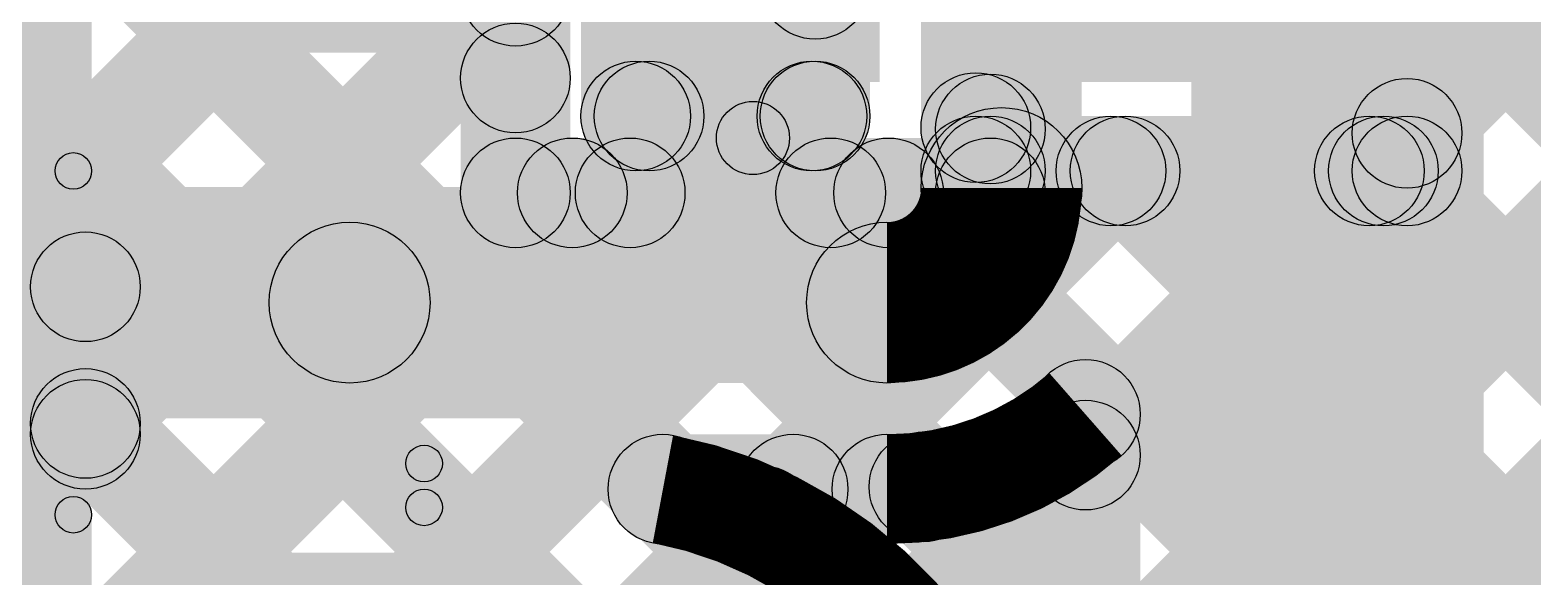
# Model space of a CAD drawing. Header units: millimetres. Extents: x 0 to 210, y 0 to 213.
# Drawn here: x 1.0511 to 1.2567, y 2.4315 to 2.5063 of the extents above; entities that cross this region are included whole.
import ezdxf

# ---------------------------------------------------------------- set-up
doc = ezdxf.new("R2010")
doc.units = ezdxf.units.MM
doc.header["$MEASUREMENT"] = 0
for name, color, linetype in [('BottomLayer', 5, 'Continuous'), ('BottomPaste', 16, 'Continuous'), ('BottomSolder', 6, 'Continuous'), ('TopLayer', 1, 'Continuous'), ('TopOverlay', 2, 'Continuous'), ('TopPaste', 8, 'Continuous'), ('TopSolder', 216, 'Continuous')]:
    doc.layers.add(name, color=color, linetype=linetype)

# ---------------------------------------------------------------- blocks, each defined once
blk = doc.blocks.new('RES_0603_57')
at = {"layer": 'TopLayer'}
for points in [[(-0.015, 0.0175), (-0.015, -0.0175), (-0.045, -0.0175), (-0.045, 0.0175)], [(0.045, 0.0175), (0.045, -0.0175), (0.015, -0.0175), (0.015, 0.0175)]]:
    blk.add_hatch(color=1, dxfattribs=at).paths.add_polyline_path(points)
at = {"layer": 'TopOverlay'}
h = blk.add_hatch(color=2, dxfattribs=at)
edge = h.paths.add_edge_path()
edge.add_arc((-0.049, 0.021), 0.0025, 0, 360)
h = blk.add_hatch(color=2, dxfattribs=at)
edge = h.paths.add_edge_path()
edge.add_arc((-0.049, 0.021), 0.0025, 0, 360)
for points in [[(-0.049, 0.0185), (-0.049, 0.0235), (0.049, 0.0235), (0.049, 0.0185)], [(-0.0465, -0.021), (-0.0515, -0.021), (-0.0515, 0.021), (-0.0465, 0.021)], [(0.0515, -0.021), (0.0465, -0.021), (0.0465, 0.021), (0.0515, 0.021)], [(-0.049, -0.0235), (-0.049, -0.0185), (0.049, -0.0185), (0.049, -0.0235)]]:
    blk.add_hatch(color=2, dxfattribs=at).paths.add_polyline_path(points)
h = blk.add_hatch(color=2, dxfattribs=at)
edge = h.paths.add_edge_path()
edge.add_arc((0.049, 0.021), 0.0025, 0, 360)
h = blk.add_hatch(color=2, dxfattribs=at)
edge = h.paths.add_edge_path()
edge.add_arc((0.049, 0.021), 0.0025, 0, 360)
h = blk.add_hatch(color=2, dxfattribs=at)
edge = h.paths.add_edge_path()
edge.add_arc((-0.049, -0.021), 0.0025, 0, 360)
h = blk.add_hatch(color=2, dxfattribs=at)
edge = h.paths.add_edge_path()
edge.add_arc((-0.049, -0.021), 0.0025, 0, 360)
h = blk.add_hatch(color=2, dxfattribs=at)
edge = h.paths.add_edge_path()
edge.add_arc((0.049, -0.021), 0.0025, 0, 360)
h = blk.add_hatch(color=2, dxfattribs=at)
edge = h.paths.add_edge_path()
edge.add_arc((0.049, -0.021), 0.0025, 0, 360)
at = {"layer": 'TopPaste'}
for points in [[(-0.015, 0.0175), (-0.015, -0.0175), (-0.045, -0.0175), (-0.045, 0.0175)], [(0.045, 0.0175), (0.045, -0.0175), (0.015, -0.0175), (0.015, 0.0175)]]:
    blk.add_hatch(color=8, dxfattribs=at).paths.add_polyline_path(points)
at = {"layer": 'TopSolder'}
for points in [[(-0.011, 0.0215), (-0.011, -0.0215), (-0.049, -0.0215), (-0.049, 0.0215)], [(0.049, 0.0215), (0.049, -0.0215), (0.011, -0.0215), (0.011, 0.0215)]]:
    blk.add_hatch(color=216, dxfattribs=at).paths.add_polyline_path(points)
at = {"layer": 'TopOverlay'}
for centre in [(-0.049, 0.021), (-0.049, 0.021), (0.049, 0.021), (0.049, 0.021), (-0.049, -0.021), (-0.049, -0.021), (0.049, -0.021), (0.049, -0.021)]:
    blk.add_circle(centre, 0.0025, dxfattribs=at)
blk = doc.blocks.new('RES_0603_58')
at = {"layer": 'TopLayer'}
for points in [[(-0.015, 0.0175), (-0.015, -0.0175), (-0.045, -0.0175), (-0.045, 0.0175)], [(0.045, 0.0175), (0.045, -0.0175), (0.015, -0.0175), (0.015, 0.0175)]]:
    blk.add_hatch(color=1, dxfattribs=at).paths.add_polyline_path(points)
at = {"layer": 'TopOverlay'}
h = blk.add_hatch(color=2, dxfattribs=at)
edge = h.paths.add_edge_path()
edge.add_arc((-0.049, 0.021), 0.0025, 0, 360)
h = blk.add_hatch(color=2, dxfattribs=at)
edge = h.paths.add_edge_path()
edge.add_arc((-0.049, 0.021), 0.0025, 0, 360)
for points in [[(-0.049, 0.0185), (-0.049, 0.0235), (0.049, 0.0235), (0.049, 0.0185)], [(-0.0465, -0.021), (-0.0515, -0.021), (-0.0515, 0.021), (-0.0465, 0.021)], [(0.0515, -0.021), (0.0465, -0.021), (0.0465, 0.021), (0.0515, 0.021)], [(-0.049, -0.0235), (-0.049, -0.0185), (0.049, -0.0185), (0.049, -0.0235)]]:
    blk.add_hatch(color=2, dxfattribs=at).paths.add_polyline_path(points)
h = blk.add_hatch(color=2, dxfattribs=at)
edge = h.paths.add_edge_path()
edge.add_arc((0.049, 0.021), 0.0025, 0, 360)
h = blk.add_hatch(color=2, dxfattribs=at)
edge = h.paths.add_edge_path()
edge.add_arc((0.049, 0.021), 0.0025, 0, 360)
h = blk.add_hatch(color=2, dxfattribs=at)
edge = h.paths.add_edge_path()
edge.add_arc((-0.049, -0.021), 0.0025, 0, 360)
h = blk.add_hatch(color=2, dxfattribs=at)
edge = h.paths.add_edge_path()
edge.add_arc((-0.049, -0.021), 0.0025, 0, 360)
h = blk.add_hatch(color=2, dxfattribs=at)
edge = h.paths.add_edge_path()
edge.add_arc((0.049, -0.021), 0.0025, 0, 360)
h = blk.add_hatch(color=2, dxfattribs=at)
edge = h.paths.add_edge_path()
edge.add_arc((0.049, -0.021), 0.0025, 0, 360)
at = {"layer": 'TopPaste'}
for points in [[(-0.015, 0.0175), (-0.015, -0.0175), (-0.045, -0.0175), (-0.045, 0.0175)], [(0.045, 0.0175), (0.045, -0.0175), (0.015, -0.0175), (0.015, 0.0175)]]:
    blk.add_hatch(color=8, dxfattribs=at).paths.add_polyline_path(points)
at = {"layer": 'TopSolder'}
for points in [[(-0.011, 0.0215), (-0.011, -0.0215), (-0.049, -0.0215), (-0.049, 0.0215)], [(0.049, 0.0215), (0.049, -0.0215), (0.011, -0.0215), (0.011, 0.0215)]]:
    blk.add_hatch(color=216, dxfattribs=at).paths.add_polyline_path(points)
at = {"layer": 'TopOverlay'}
for centre in [(-0.049, 0.021), (-0.049, 0.021), (0.049, 0.021), (0.049, 0.021), (-0.049, -0.021), (-0.049, -0.021), (0.049, -0.021), (0.049, -0.021)]:
    blk.add_circle(centre, 0.0025, dxfattribs=at)
blk = doc.blocks.new('CAP_0603_B_75')
at = {"layer": 'BottomLayer'}
for points in [[(-0.045, -0.0175), (-0.045, 0.0175), (-0.015, 0.0175), (-0.015, -0.0175)], [(0.015, -0.0175), (0.015, 0.0175), (0.045, 0.0175), (0.045, -0.0175)]]:
    blk.add_hatch(color=5, dxfattribs=at).paths.add_polyline_path(points)
at = {"layer": 'BottomPaste'}
for points in [[(-0.045, -0.0175), (-0.045, 0.0175), (-0.015, 0.0175), (-0.015, -0.0175)], [(0.015, -0.0175), (0.015, 0.0175), (0.045, 0.0175), (0.045, -0.0175)]]:
    blk.add_hatch(color=16, dxfattribs=at).paths.add_polyline_path(points)
at = {"layer": 'BottomSolder'}
for points in [[(-0.04736, -0.01986), (-0.04736, 0.01986), (-0.01264, 0.01986), (-0.01264, -0.01986)], [(0.01264, -0.01986), (0.01264, 0.01986), (0.04736, 0.01986), (0.04736, -0.01986)]]:
    blk.add_hatch(color=6, dxfattribs=at).paths.add_polyline_path(points)
blk = doc.blocks.new('HX711_77')
at = {"layer": 'TopLayer'}
blk.add_hatch(color=1, dxfattribs=at).paths.add_polyline_path([(-0.13484, -0.06319), (-0.09154, -0.06319), (-0.09154, -0.08681), (-0.13484, -0.08681)])
at = {"layer": 'TopOverlay'}
h = blk.add_hatch(color=2, dxfattribs=at)
edge = h.paths.add_edge_path()
edge.add_arc((-0.103, -0.097), 0.0025, 0, 360)
blk.add_hatch(color=2, dxfattribs=at).paths.add_polyline_path([(-0.1005, -0.103), (-0.1055, -0.103), (-0.1055, -0.097), (-0.1005, -0.097)])
h = blk.add_hatch(color=2, dxfattribs=at)
edge = h.paths.add_edge_path()
edge.add_arc((-0.103, -0.103), 0.0025, 0, 360)
at = {"layer": 'TopPaste'}
blk.add_hatch(color=8, dxfattribs=at).paths.add_polyline_path([(-0.13484, -0.06319), (-0.09154, -0.06319), (-0.09154, -0.08681), (-0.13484, -0.08681)])
at = {"layer": 'TopSolder'}
for points in [[(-0.13884, -0.00919), (-0.08754, -0.00919), (-0.08754, -0.04081), (-0.13884, -0.04081)], [(-0.13884, -0.05919), (-0.08754, -0.05919), (-0.08754, -0.09081), (-0.13884, -0.09081)], [(-0.13884, -0.10919), (-0.08754, -0.10919), (-0.08754, -0.14081), (-0.13884, -0.14081)]]:
    blk.add_hatch(color=216, dxfattribs=at).paths.add_polyline_path(points)
at = {"layer": 'TopOverlay'}
for centre in [(-0.103, -0.097), (-0.103, -0.103)]:
    blk.add_circle(centre, 0.0025, dxfattribs=at)

msp = doc.modelspace()

# ---------------------------------------------------------------- hatches: boundary and pattern name
at = {"layer": 'BottomLayer'}
for points in [[(0.87647, 2.73013), (0.88708, 2.74073), (1.1228, 2.50501), (1.1122, 2.4944)], [(0.87647, 2.69477), (0.88708, 2.70538), (1.22765, 2.3648), (1.21705, 2.3542)], [(1.03244, 2.48662), (1.02183, 2.49722), (1.17241, 2.6478), (1.18302, 2.6372)], [(1.02823, 2.44706), (1.01763, 2.45766), (1.1122, 2.55223), (1.1228, 2.54163)], [(1.125, 2.484), (1.11, 2.484), (1.11, 2.554), (1.125, 2.554)], [(1.247, 2.487), (1.232, 2.487), (1.232, 2.551), (1.247, 2.551)], [(1.2448, 2.48685), (1.2342, 2.49746), (1.2752, 2.53846), (1.2858, 2.52785)], [(1.2342, 2.51382), (1.2448, 2.52443), (1.2858, 2.48343), (1.2752, 2.47282)], [(1.02428, 2.51161), (1.03489, 2.52221), (1.1923, 2.3648), (1.18169, 2.3542)], [(1.155, 2.4915), (1.145, 2.4915), (1.145, 2.519), (1.155, 2.519)], [(1.0348, 2.41827), (1.0242, 2.42888), (1.1122, 2.51688), (1.1228, 2.50627)], [(1.14751, 2.3542), (1.1369, 2.3648), (1.2752, 2.5031), (1.2858, 2.49249)], [(1.23965, 2.4817), (1.22904, 2.4923), (1.2342, 2.49746), (1.2448, 2.48685)], [(1.01846, 2.48207), (1.02907, 2.49267), (1.15694, 2.3648), (1.14634, 2.3542)], [(1.188, 2.487), (1.173, 2.487), (1.173, 2.49292), (1.188, 2.49292)], [(1.19, 2.487), (1.175, 2.487), (1.175, 2.49273), (1.19, 2.49273)], [(1.1825, 2.4795), (1.1825, 2.4945), (1.2395, 2.4945), (1.2395, 2.4795)], [(1.07679, 2.3542), (1.06619, 2.3648), (1.19369, 2.4923), (1.20429, 2.4817)], [(1.11215, 2.3542), (1.10154, 2.3648), (1.22904, 2.4923), (1.23965, 2.4817)], [(1.1175, 2.4765), (1.1175, 2.4915), (1.1825, 2.4915), (1.1825, 2.4765)], [(1.19561, 2.4817), (1.20622, 2.4923), (1.2858, 2.41272), (1.2752, 2.40211)], [(1.23097, 2.4817), (1.24157, 2.4923), (1.2858, 2.44807), (1.2752, 2.43747)], [(1.0348, 2.38292), (1.0242, 2.39352), (1.11998, 2.4893), (1.13058, 2.4787)], [(1.04144, 2.3542), (1.03083, 2.3648), (1.15533, 2.4893), (1.16594, 2.4787)], [(1.1279, 2.4787), (1.13851, 2.4893), (1.25995, 2.36786), (1.24934, 2.35726)], [(1.16326, 2.4787), (1.17386, 2.4893), (1.27925, 2.38392), (1.26864, 2.37331)], [(1.18286, 2.3542), (1.17225, 2.3648), (1.2752, 2.46775), (1.2858, 2.45714)], [(1.01713, 2.44804), (1.02774, 2.45865), (1.12159, 2.3648), (1.11098, 2.3542)]]:
    msp.add_hatch(color=5, dxfattribs=at).paths.add_polyline_path(points)
h = msp.add_hatch(color=5, dxfattribs=at)
edge = h.paths.add_edge_path()
edge.add_arc((1.1175, 2.51157), 0.0075, 0, 360)
h = msp.add_hatch(color=5, dxfattribs=at)
edge = h.paths.add_edge_path()
edge.add_arc((1.1175, 2.4997), 0.0075, 0, 360)
h = msp.add_hatch(color=5, dxfattribs=at)
edge = h.paths.add_edge_path()
edge.add_arc((1.1805, 2.49292), 0.0075, 0, 360)
h = msp.add_hatch(color=5, dxfattribs=at)
edge = h.paths.add_edge_path()
edge.add_arc((1.1825, 2.49273), 0.0075, 0, 360)
h = msp.add_hatch(color=5, dxfattribs=at)
edge = h.paths.add_edge_path()
edge.add_arc((1.2395, 2.49215), 0.0075, 0, 360)
h = msp.add_hatch(color=5, dxfattribs=at)
edge = h.paths.add_edge_path()
edge.add_arc((1.2395, 2.49215), 0.0075, 0, 360)
h = msp.add_hatch(color=5, dxfattribs=at)
edge = h.paths.add_edge_path()
edge.add_arc((1.15, 2.4915), 0.005, 0, 360)
h = msp.add_hatch(color=5, dxfattribs=at)
edge = h.paths.add_edge_path()
edge.add_arc((1.1805, 2.487), 0.0075, 0, 360)
h = msp.add_hatch(color=5, dxfattribs=at)
edge = h.paths.add_edge_path()
edge.add_arc((1.1825, 2.487), 0.0075, 0, 360)
h = msp.add_hatch(color=5, dxfattribs=at)
edge = h.paths.add_edge_path()
edge.add_arc((1.1825, 2.487), 0.0075, 0, 360)
h = msp.add_hatch(color=5, dxfattribs=at)
edge = h.paths.add_edge_path()
edge.add_arc((1.19899, 2.487), 0.0075, 0, 360)
h = msp.add_hatch(color=5, dxfattribs=at)
edge = h.paths.add_edge_path()
edge.add_arc((1.20092, 2.487), 0.0075, 0, 360)
h = msp.add_hatch(color=5, dxfattribs=at)
edge = h.paths.add_edge_path()
edge.add_arc((1.23435, 2.487), 0.0075, 0, 360)
h = msp.add_hatch(color=5, dxfattribs=at)
edge = h.paths.add_edge_path()
edge.add_arc((1.23435, 2.487), 0.0075, 0, 360)
h = msp.add_hatch(color=5, dxfattribs=at)
edge = h.paths.add_edge_path()
edge.add_arc((1.23627, 2.487), 0.0075, 0, 360)
h = msp.add_hatch(color=5, dxfattribs=at)
edge = h.paths.add_edge_path()
edge.add_arc((1.2395, 2.487), 0.0075, 0, 360)
h = msp.add_hatch(color=5, dxfattribs=at)
edge = h.paths.add_edge_path()
edge.add_arc((1.2395, 2.487), 0.0075, 0, 360)
h = msp.add_hatch(color=5, dxfattribs=at)
edge = h.paths.add_edge_path()
edge.add_arc((1.1175, 2.484), 0.0075, 0, 360)
h = msp.add_hatch(color=5, dxfattribs=at)
edge = h.paths.add_edge_path()
edge.add_arc((1.1175, 2.484), 0.0075, 0, 360)
h = msp.add_hatch(color=5, dxfattribs=at)
edge = h.paths.add_edge_path()
edge.add_arc((1.12528, 2.484), 0.0075, 0, 360)
h = msp.add_hatch(color=5, dxfattribs=at)
edge = h.paths.add_edge_path()
edge.add_arc((1.1332, 2.484), 0.0075, 0, 360)
h = msp.add_hatch(color=5, dxfattribs=at)
edge = h.paths.add_edge_path()
edge.add_arc((1.16064, 2.484), 0.0075, 0, 360)
h = msp.add_hatch(color=5, dxfattribs=at)
edge = h.paths.add_edge_path()
edge.add_arc((1.16856, 2.484), 0.0075, 0, 360)
h = msp.add_hatch(color=5, dxfattribs=at)
edge = h.paths.add_edge_path()
edge.add_arc((1.1825, 2.484), 0.0075, 0, 360)
at = {"layer": 'TopLayer'}
for points in [[(1.25, 2.0884), (1.21, 2.0884), (1.21, 2.626), (1.25, 2.626)], [(1.022, 2.48566), (1.058, 2.48566), (1.058, 2.58), (1.022, 2.58)], [(1.14146, 2.4945), (1.12646, 2.4945), (1.12646, 2.53315), (1.14146, 2.53315)], [(1.12866, 2.51329), (1.13927, 2.5239), (1.16336, 2.4998), (1.15276, 2.4892)], [(1.14108, 2.4892), (1.13048, 2.4998), (1.1525, 2.52183), (1.16311, 2.51122)], [(1.195, 2.48466), (1.173, 2.48466), (1.173, 2.519), (1.195, 2.519)], [(1.166, 2.4945), (1.151, 2.4945), (1.151, 2.51252), (1.166, 2.51252)], [(1.13396, 2.487), (1.13396, 2.502), (1.1585, 2.502), (1.1585, 2.487)], [(1.0075, 2.46366), (1.0075, 2.47866), (1.05866, 2.47866), (1.05866, 2.46366)], [(1.09481, 2.458), (1.09481, 2.48), (1.16834, 2.48), (1.16834, 2.458)], [(1.03468, 2.46585), (1.04529, 2.47646), (1.06396, 2.45778), (1.05335, 2.44718)], [(1.06616, 2.451), (1.05116, 2.451), (1.05116, 2.47116), (1.06616, 2.47116)], [(1.0085, 2.4435), (1.0085, 2.4585), (1.05866, 2.4585), (1.05866, 2.4435)], [(1.17647, 2.41852), (1.16586, 2.42912), (1.1902, 2.45346), (1.2008, 2.44285)], [(1.203, 2.0884), (1.188, 2.0884), (1.188, 2.45373), (1.203, 2.45373)], [(1.13768, 2.436), (1.13768, 2.451), (1.16834, 2.451), (1.16834, 2.436)], [(1.15647, 2.43387), (1.14586, 2.44448), (1.15019, 2.4488), (1.16079, 2.4382)], [(1.16809, 2.43851), (1.1787, 2.44911), (1.2008, 2.42701), (1.1902, 2.4164)]]:
    msp.add_hatch(color=1, dxfattribs=at).paths.add_polyline_path(points)
h = msp.add_hatch(color=1, dxfattribs=at)
edge = h.paths.add_edge_path()
edge.add_arc((1.1585, 2.51252), 0.0075, 0, 360)
h = msp.add_hatch(color=1, dxfattribs=at)
edge = h.paths.add_edge_path()
edge.add_arc((1.1585, 2.51252), 0.0075, 0, 360)
h = msp.add_hatch(color=1, dxfattribs=at)
edge = h.paths.add_edge_path()
edge.add_arc((1.13396, 2.4945), 0.0075, 0, 360)
h = msp.add_hatch(color=1, dxfattribs=at)
edge = h.paths.add_edge_path()
edge.add_arc((1.13396, 2.4945), 0.0075, 0, 360)
h = msp.add_hatch(color=1, dxfattribs=at)
edge = h.paths.add_edge_path()
edge.add_arc((1.13578, 2.4945), 0.0075, 0, 360)
h = msp.add_hatch(color=1, dxfattribs=at)
edge = h.paths.add_edge_path()
edge.add_arc((1.15806, 2.4945), 0.0075, 0, 360)
h = msp.add_hatch(color=1, dxfattribs=at)
edge = h.paths.add_edge_path()
edge.add_arc((1.1585, 2.4945), 0.0075, 0, 360)
h = msp.add_hatch(color=1, dxfattribs=at)
edge = h.paths.add_edge_path()
edge.add_arc((1.1585, 2.4945), 0.0075, 0, 360)
h = msp.add_hatch(color=1, dxfattribs=at)
edge = h.paths.add_edge_path()
edge.add_arc((1.184, 2.48466), 0.011, 0, 360)
h = msp.add_hatch(color=1, dxfattribs=at)
edge = h.paths.add_edge_path()
edge.add_arc((1.184, 2.48466), 0.011, 0, 360)
h = msp.add_hatch(color=1, dxfattribs=at)
edge = h.paths.add_edge_path()
edge.add_arc((1.05866, 2.47116), 0.0075, 0, 360)
h = msp.add_hatch(color=1, dxfattribs=at)
edge = h.paths.add_edge_path()
edge.add_arc((1.05866, 2.47116), 0.0075, 0, 360)
h = msp.add_hatch(color=1, dxfattribs=at)
edge = h.paths.add_edge_path()
edge.add_arc((1.09481, 2.469), 0.011, 0, 360)
h = msp.add_hatch(color=1, dxfattribs=at)
edge = h.paths.add_edge_path()
edge.add_arc((1.16834, 2.469), 0.011, 0, 360)
h = msp.add_hatch(color=1, dxfattribs=at)
edge = h.paths.add_edge_path()
edge.add_arc((1.16834, 2.469), 0.011, 0, 360)
h = msp.add_hatch(color=1, dxfattribs=at)
edge = h.paths.add_edge_path()
edge.add_arc((1.05866, 2.45248), 0.0075, 0, 360)
h = msp.add_hatch(color=1, dxfattribs=at)
edge = h.paths.add_edge_path()
edge.add_arc((1.1955, 2.45373), 0.0075, 0, 360)
h = msp.add_hatch(color=1, dxfattribs=at)
edge = h.paths.add_edge_path()
edge.add_arc((1.1955, 2.45373), 0.0075, 0, 360)
h = msp.add_hatch(color=1, dxfattribs=at)
edge = h.paths.add_edge_path()
edge.add_arc((1.05866, 2.451), 0.0075, 0, 360)
h = msp.add_hatch(color=1, dxfattribs=at)
edge = h.paths.add_edge_path()
edge.add_arc((1.05866, 2.451), 0.0075, 0, 360)
h = msp.add_hatch(color=1, dxfattribs=at)
edge = h.paths.add_edge_path()
edge.add_arc((1.1955, 2.44815), 0.0075, 0, 360)
h = msp.add_hatch(color=1, dxfattribs=at)
edge = h.paths.add_edge_path()
edge.add_arc((1.13768, 2.4435), 0.0075, 0, 360)
h = msp.add_hatch(color=1, dxfattribs=at)
edge = h.paths.add_edge_path()
edge.add_arc((1.13768, 2.4435), 0.0075, 0, 360)
h = msp.add_hatch(color=1, dxfattribs=at)
edge = h.paths.add_edge_path()
edge.add_arc((1.15549, 2.4435), 0.0075, 0, 360)
h = msp.add_hatch(color=1, dxfattribs=at)
edge = h.paths.add_edge_path()
edge.add_arc((1.16834, 2.4435), 0.0075, 0, 360)
h = msp.add_hatch(color=1, dxfattribs=at)
edge = h.paths.add_edge_path()
edge.add_arc((1.16834, 2.4435), 0.0075, 0, 360)
h = msp.add_hatch(color=1, dxfattribs=at)
edge = h.paths.add_edge_path()
edge.add_arc((1.17339, 2.44381), 0.0075, 0, 360)
h = msp.add_hatch(color=1, dxfattribs=at)
edge = h.paths.add_edge_path()
edge.add_arc((1.15117, 2.43918), 0.0075, 0, 360)

# ---------------------------------------------------------------- linework, layer by layer
at = {"layer": 'BottomLayer'}
for centre, radius in [((1.1175, 2.51157), 0.0075), ((1.1175, 2.4997), 0.0075), ((1.1805, 2.49292), 0.0075), ((1.1825, 2.49273), 0.0075), ((1.2395, 2.49215), 0.0075), ((1.2395, 2.49215), 0.0075), ((1.15, 2.4915), 0.005), ((1.1805, 2.487), 0.0075), ((1.1825, 2.487), 0.0075), ((1.1825, 2.487), 0.0075), ((1.19899, 2.487), 0.0075), ((1.20092, 2.487), 0.0075), ((1.23435, 2.487), 0.0075), ((1.23435, 2.487), 0.0075), ((1.23627, 2.487), 0.0075), ((1.2395, 2.487), 0.0075), ((1.2395, 2.487), 0.0075), ((1.1175, 2.484), 0.0075), ((1.1175, 2.484), 0.0075), ((1.12528, 2.484), 0.0075), ((1.1332, 2.484), 0.0075), ((1.16064, 2.484), 0.0075), ((1.16856, 2.484), 0.0075), ((1.1825, 2.484), 0.0075)]:
    msp.add_circle(centre, radius, dxfattribs=at)
at = {"layer": 'TopLayer'}
for points, const_width in [([(1.1585, 2.51252, -0.161055), (1.15966, 2.529)], 0.015), ([(1.184, 2.48466, -0.414214), (1.16834, 2.469)], 0.022), ([(1.1955, 2.45373, -0.182125), (1.16834, 2.4435)], 0.015), ([(1.13768, 2.4435, -0.360509), (1.1845, 2.387)], 0.015)]:
    msp.add_lwpolyline(points, format="xyb", dxfattribs=dict(at, const_width=const_width))
for centre, radius in [((1.1585, 2.51252), 0.0075), ((1.1585, 2.51252), 0.0075), ((1.13396, 2.4945), 0.0075), ((1.13396, 2.4945), 0.0075), ((1.13578, 2.4945), 0.0075), ((1.15806, 2.4945), 0.0075), ((1.1585, 2.4945), 0.0075), ((1.1585, 2.4945), 0.0075), ((1.184, 2.48466), 0.011), ((1.184, 2.48466), 0.011), ((1.05866, 2.47116), 0.0075), ((1.05866, 2.47116), 0.0075), ((1.09481, 2.469), 0.011), ((1.16834, 2.469), 0.011), ((1.16834, 2.469), 0.011), ((1.05866, 2.45248), 0.0075), ((1.1955, 2.45373), 0.0075), ((1.1955, 2.45373), 0.0075), ((1.05866, 2.451), 0.0075), ((1.05866, 2.451), 0.0075), ((1.1955, 2.44815), 0.0075), ((1.13768, 2.4435), 0.0075), ((1.13768, 2.4435), 0.0075), ((1.15549, 2.4435), 0.0075), ((1.16834, 2.4435), 0.0075), ((1.16834, 2.4435), 0.0075), ((1.17339, 2.44381), 0.0075), ((1.15117, 2.43918), 0.0075)]:
    msp.add_circle(centre, radius, dxfattribs=at)

# ---------------------------------------------------------------- block references
at = {"rotation": 360}
msp.add_blockref('HX711_77', (1.208, 2.544), dxfattribs=at)
for name, p in [('CAP_0603_B_75', (1.18, 2.519)), ('RES_0603_58', (1.008, 2.508)), ('RES_0603_57', (1.008, 2.419))]:
    msp.add_blockref(name, p)

doc.saveas('drawing.dxf')
